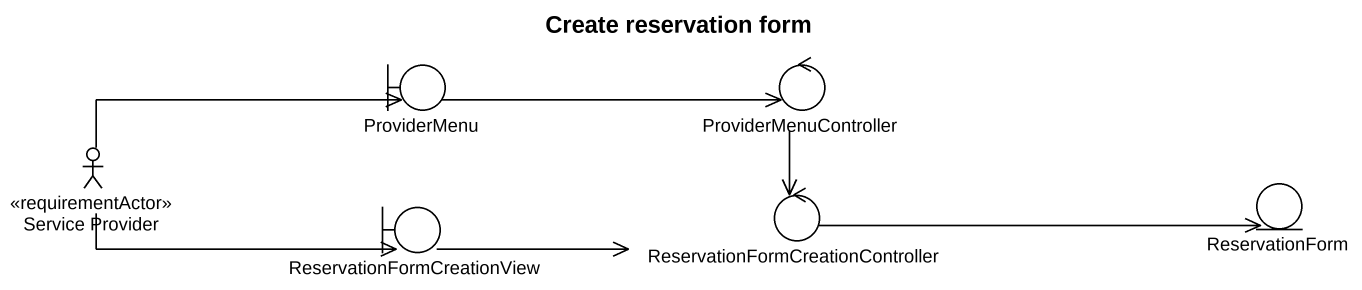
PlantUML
@startuml
title Create reservation form
boundary ProviderMenu
control ProviderMenuController
actor "Service Provider" as Service_Provider <<requirementActor>>
control "ReservationFormCreationController" as ReservationFormCreationContr
entity ReservationForm
boundary ReservationFormCreationView
ProviderMenu -right-> ProviderMenuController
ProviderMenuController --> ReservationFormCreationContr
Service_Provider -right-> ProviderMenu
Service_Provider -right-> ReservationFormCreationView
ReservationFormCreationContr -right-> ReservationForm
ReservationFormCreationView -right-> ReservationFormCreationContr
@enduml
